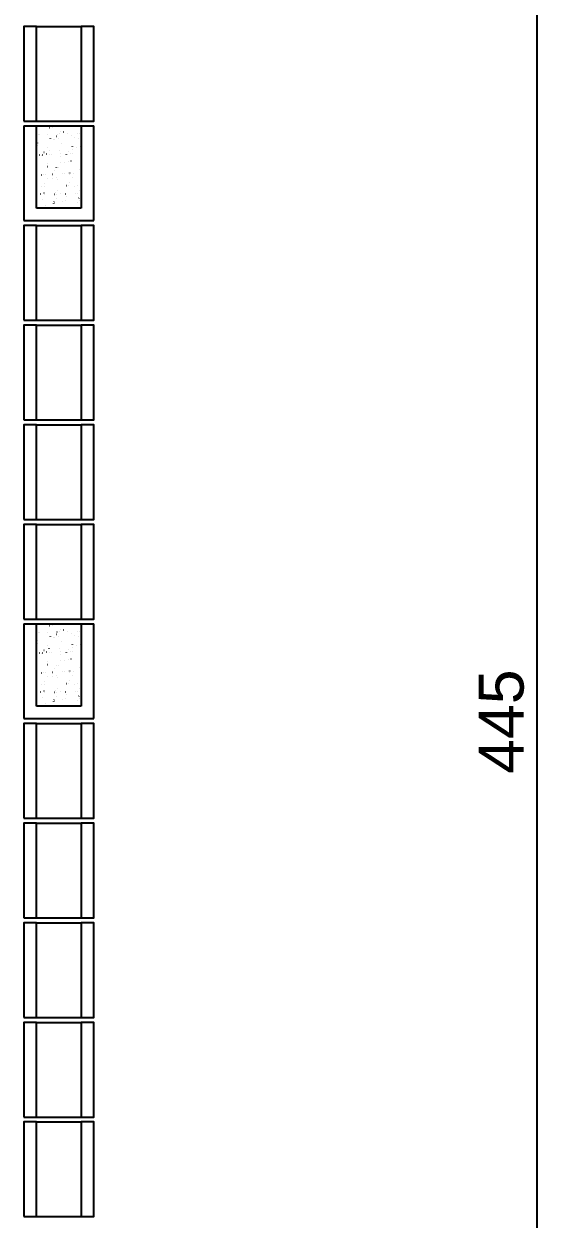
# Model space of a CAD drawing. Extents: x 0 to 119, y 0 to 84.
# Drawn here: x 60.672 to 62.731, y 37.101 to 41.901 of the extents above; entities that cross this region are included whole.
import ezdxf

# ---------------------------------------------------------------- set-up
doc = ezdxf.new("R2010")
doc.units = 0
doc.header["$MEASUREMENT"] = 0
for name, color, linetype in [('10', 252, 'CONTINUOUS'), ('29', 9, 'CONTINUOUS'), ('32', 250, 'CONTINUOUS')]:
    doc.layers.add(name, color=color, linetype=linetype)
doc.styles.add('TQS_ARIAL', font='arial.ttf')

msp = doc.modelspace()

# ---------------------------------------------------------------- linework, layer by layer
at = {"layer": '10', "color": 252, "linetype": 'Continuous'}
for p, q in [((60.722083, 41.891044), (60.902083, 41.891044)), ((60.672083, 41.491044), (60.672083, 41.111044)), ((60.672083, 41.491044), (60.952083, 41.491044)), ((60.722083, 41.511044), (60.902083, 41.511044)), ((60.722083, 41.491044), (60.902083, 41.491044)), ((60.722083, 41.161044), (60.722083, 41.491044)), ((60.902083, 41.491044), (60.902083, 41.161044)), ((60.952083, 41.111044), (60.952083, 41.491044)), ((60.902083, 41.161044), (60.722083, 41.161044)), ((60.672083, 41.111044), (60.952083, 41.111044)), ((60.722083, 41.091044), (60.902083, 41.091044)), ((60.722083, 40.711044), (60.902083, 40.711044)), ((60.722083, 40.691044), (60.902083, 40.691044)), ((60.722083, 40.311044), (60.902083, 40.311044)), ((60.722083, 40.311044), (60.902083, 40.311044)), ((60.722083, 40.291044), (60.902083, 40.291044)), ((60.722083, 39.911044), (60.902083, 39.911044)), ((60.722083, 39.891044), (60.902083, 39.891044)), ((60.722083, 39.511044), (60.902083, 39.511044)), ((60.722083, 39.511044), (60.902083, 39.511044)), ((60.672083, 39.491044), (60.902083, 39.491044)), ((60.672083, 39.491044), (60.672083, 39.111044)), ((60.722083, 39.491044), (60.952083, 39.491044)), ((60.722083, 39.161044), (60.722083, 39.491044)), ((60.902083, 39.491044), (60.902083, 39.161044)), ((60.952083, 39.111044), (60.952083, 39.491044)), ((60.902083, 39.161044), (60.722083, 39.161044)), ((60.672083, 39.111044), (60.952083, 39.111044)), ((60.722083, 39.091044), (60.902083, 39.091044)), ((60.722083, 38.711044), (60.902083, 38.711044)), ((60.722083, 38.691044), (60.902083, 38.691044)), ((60.722083, 38.311044), (60.902083, 38.311044)), ((60.722083, 38.291044), (60.902083, 38.291044)), ((60.722083, 37.911044), (60.902083, 37.911044)), ((60.722083, 37.891044), (60.902083, 37.891044)), ((60.722083, 37.511044), (60.902083, 37.511044)), ((60.722083, 37.511044), (60.902083, 37.511044)), ((60.722083, 37.491044), (60.902083, 37.491044)), ((60.722083, 37.111044), (60.902083, 37.111044)), ((60.722083, 37.111044), (60.902083, 37.111044))]:
    msp.add_line(p, q, dxfattribs=at)
for points in [[(60.672083, 41.511044), (60.722083, 41.511044), (60.722083, 41.891044), (60.672083, 41.891044), (60.672083, 41.511044)], [(60.902083, 41.511044), (60.952083, 41.511044), (60.952083, 41.891044), (60.902083, 41.891044), (60.902083, 41.511044)], [(60.672083, 40.711044), (60.722083, 40.711044), (60.722083, 41.091044), (60.672083, 41.091044), (60.672083, 40.711044)], [(60.902083, 40.711044), (60.952083, 40.711044), (60.952083, 41.091044), (60.902083, 41.091044), (60.902083, 40.711044)], [(60.672083, 40.311044), (60.722083, 40.311044), (60.722083, 40.691044), (60.672083, 40.691044), (60.672083, 40.311044)], [(60.902083, 40.311044), (60.952083, 40.311044), (60.952083, 40.691044), (60.902083, 40.691044), (60.902083, 40.311044)], [(60.672083, 39.911044), (60.722083, 39.911044), (60.722083, 40.291044), (60.672083, 40.291044), (60.672083, 39.911044)], [(60.902083, 39.911044), (60.952083, 39.911044), (60.952083, 40.291044), (60.902083, 40.291044), (60.902083, 39.911044)], [(60.672083, 39.511044), (60.722083, 39.511044), (60.722083, 39.891044), (60.672083, 39.891044), (60.672083, 39.511044)], [(60.902083, 39.511044), (60.952083, 39.511044), (60.952083, 39.891044), (60.902083, 39.891044), (60.902083, 39.511044)], [(60.672083, 38.711044), (60.722083, 38.711044), (60.722083, 39.091044), (60.672083, 39.091044), (60.672083, 38.711044)], [(60.902083, 38.711044), (60.952083, 38.711044), (60.952083, 39.091044), (60.902083, 39.091044), (60.902083, 38.711044)], [(60.672083, 38.311044), (60.722083, 38.311044), (60.722083, 38.691044), (60.672083, 38.691044), (60.672083, 38.311044)], [(60.902083, 38.311044), (60.952083, 38.311044), (60.952083, 38.691044), (60.902083, 38.691044), (60.902083, 38.311044)], [(60.672083, 37.911044), (60.722083, 37.911044), (60.722083, 38.291044), (60.672083, 38.291044), (60.672083, 37.911044)], [(60.902083, 37.911044), (60.952083, 37.911044), (60.952083, 38.291044), (60.902083, 38.291044), (60.902083, 37.911044)], [(60.672083, 37.511044), (60.722083, 37.511044), (60.722083, 37.891044), (60.672083, 37.891044), (60.672083, 37.511044)], [(60.902083, 37.511044), (60.952083, 37.511044), (60.952083, 37.891044), (60.902083, 37.891044), (60.902083, 37.511044)], [(60.672083, 37.111044), (60.722083, 37.111044), (60.722083, 37.491044), (60.672083, 37.491044), (60.672083, 37.111044)], [(60.902083, 37.111044), (60.952083, 37.111044), (60.952083, 37.491044), (60.902083, 37.491044), (60.902083, 37.111044)]]:
    msp.add_lwpolyline(points, dxfattribs=at)
at = {"layer": '29', "color": 9, "linetype": 'Continuous'}
for p, q in [((60.722083, 41.473278), (60.722083, 41.473278)), ((60.722083, 41.472777), (60.722083, 41.472777)), ((60.722083, 41.472777), (60.722083, 41.472777)), ((60.722457, 41.473361), (60.72275, 41.473426)), ((60.775177, 41.485049), (60.77547, 41.485114)), ((60.785156, 41.485199), (60.785195, 41.485496)), ((60.722083, 41.455236), (60.722353, 41.455247)), ((60.729546, 41.455561), (60.729846, 41.455575)), ((60.73415, 41.457933), (60.73419, 41.458231)), ((60.764912, 41.457106), (60.765212, 41.457119)), ((60.779204, 41.439989), (60.779243, 41.440286)), ((60.792549, 41.438108), (60.792732, 41.438346)), ((60.795545, 41.438002), (60.795838, 41.438067)), ((60.802137, 41.450603), (60.80232, 41.450841)), ((60.805374, 41.458872), (60.805674, 41.458885)), ((60.810189, 41.441248), (60.810482, 41.441313)), ((60.812867, 41.459199), (60.813166, 41.459212)), ((60.817113, 41.47012), (60.817295, 41.470358)), ((60.830209, 41.467255), (60.830248, 41.467552)), ((60.848233, 41.460743), (60.848533, 41.460757)), ((60.862909, 41.452936), (60.863202, 41.453001)), ((60.874851, 41.446188), (60.87489, 41.446485)), ((60.888695, 41.46251), (60.888994, 41.462523)), ((60.892417, 41.441756), (60.8926, 41.441994)), ((60.896187, 41.462837), (60.896487, 41.46285)), ((60.902005, 41.454251), (60.902083, 41.454352)), ((60.722083, 41.421716), (60.722083, 41.421716)), ((60.722083, 41.421716), (60.722083, 41.421716)), ((60.726716, 41.422743), (60.727009, 41.422808)), ((60.728198, 41.412723), (60.728238, 41.413021)), ((60.752553, 41.385984), (60.752736, 41.386222)), ((60.761728, 41.378943), (60.762021, 41.379008)), ((60.767529, 41.405501), (60.767712, 41.405739)), ((60.77284, 41.391656), (60.77288, 41.391953)), ((60.774213, 41.377095), (60.774513, 41.377108)), ((60.781706, 41.377422), (60.782006, 41.377435)), ((60.814448, 41.39063), (60.814741, 41.390695)), ((60.817072, 41.378966), (60.817372, 41.378979)), ((60.823846, 41.418922), (60.823885, 41.419219)), ((60.842834, 41.377137), (60.843016, 41.377375)), ((60.852422, 41.389632), (60.852604, 41.38987)), ((60.857534, 41.380733), (60.857834, 41.380746)), ((60.865027, 41.38106), (60.865326, 41.381073)), ((60.867397, 41.409149), (60.86758, 41.409387)), ((60.868194, 41.395624), (60.868233, 41.395921)), ((60.883277, 41.405889), (60.88357, 41.405954)), ((60.897921, 41.409136), (60.898214, 41.409201)), ((60.900393, 41.382604), (60.900693, 41.382617)), ((60.722083, 41.374819), (60.722083, 41.374819)), ((60.722083, 41.374819), (60.722083, 41.374819)), ((60.722083, 41.370154), (60.722083, 41.370154)), ((60.722083, 41.370154), (60.722083, 41.370154)), ((60.722083, 41.370154), (60.722083, 41.370154)), ((60.722083, 41.36627), (60.722083, 41.36627)), ((60.722083, 41.36627), (60.722083, 41.36627)), ((60.722083, 41.36627), (60.722083, 41.36627)), ((60.722083, 41.346274), (60.722083, 41.346274)), ((60.722083, 41.346274), (60.722083, 41.346274)), ((60.733752, 41.375329), (60.734052, 41.375342)), ((60.742965, 41.373489), (60.743148, 41.373727)), ((60.747083, 41.375696), (60.747376, 41.375761)), ((60.765987, 41.328325), (60.76628, 41.328389)), ((60.766184, 41.341092), (60.766223, 41.34139)), ((60.817189, 41.368358), (60.817228, 41.368656)), ((60.817813, 41.34453), (60.817996, 41.344768)), ((60.834815, 41.343584), (60.835108, 41.343648)), ((60.84946, 41.34683), (60.849753, 41.346895)), ((60.862242, 41.350414), (60.862281, 41.350711)), ((60.722083, 41.318591), (60.722083, 41.318591)), ((60.722083, 41.318591), (60.722083, 41.318591)), ((60.722083, 41.294402), (60.722083, 41.294402)), ((60.722083, 41.294402), (60.722083, 41.294402)), ((60.722083, 41.294402), (60.722083, 41.294402)), ((60.743053, 41.295318), (60.743352, 41.295331)), ((60.750546, 41.295645), (60.750845, 41.295658)), ((60.760232, 41.295882), (60.760271, 41.29618)), ((60.76823, 41.279912), (60.768413, 41.28015)), ((60.785912, 41.297189), (60.786212, 41.297202)), ((60.786354, 41.281278), (60.786647, 41.281343)), ((60.79325, 41.312518), (60.793433, 41.312756)), ((60.800999, 41.284524), (60.801292, 41.284589)), ((60.802838, 41.325014), (60.803021, 41.325252)), ((60.811237, 41.323148), (60.811276, 41.323446)), ((60.826373, 41.298956), (60.826673, 41.298969)), ((60.833866, 41.299283), (60.834166, 41.299296)), ((60.853719, 41.296212), (60.854012, 41.296277)), ((60.855879, 41.302081), (60.855918, 41.302378)), ((60.868098, 41.28356), (60.868281, 41.283798)), ((60.869232, 41.300827), (60.869532, 41.30084)), ((60.893118, 41.316166), (60.893301, 41.316404)), ((60.722083, 41.267029), (60.722083, 41.267029)), ((60.722083, 41.267029), (60.722083, 41.267029)), ((60.722083, 41.267029), (60.722083, 41.267029)), ((60.743666, 41.2479), (60.743849, 41.248138)), ((60.753254, 41.260395), (60.753437, 41.260633)), ((60.753868, 41.24755), (60.753908, 41.247847)), ((60.804874, 41.274815), (60.804913, 41.275113)), ((60.805257, 41.233906), (60.80555, 41.233971)), ((60.843535, 41.251548), (60.843717, 41.251786)), ((60.849222, 41.251517), (60.849261, 41.251815)), ((60.853122, 41.264043), (60.853305, 41.264281)), ((60.874086, 41.249165), (60.874379, 41.24923)), ((60.888731, 41.252412), (60.889024, 41.252477)), ((60.894275, 41.233573), (60.894315, 41.233871)), ((60.900227, 41.278783), (60.900267, 41.27908)), ((60.722083, 41.219771), (60.722083, 41.219771)), ((60.722083, 41.219771), (60.722083, 41.219771)), ((60.722083, 41.215467), (60.722083, 41.215467)), ((60.722083, 41.215467), (60.722083, 41.215467)), ((60.722083, 41.215467), (60.722083, 41.215467)), ((60.722083, 41.213986), (60.722083, 41.213986)), ((60.722083, 41.213986), (60.722083, 41.213986)), ((60.737893, 41.218972), (60.738186, 41.219037)), ((60.747212, 41.196986), (60.747251, 41.197283)), ((60.752537, 41.222218), (60.75283, 41.222283)), ((60.754751, 41.215412), (60.755051, 41.215425)), ((60.793951, 41.186929), (60.794134, 41.187167)), ((60.795213, 41.217179), (60.795512, 41.217192)), ((60.798217, 41.224252), (60.798256, 41.224549)), ((60.802706, 41.217506), (60.803005, 41.217519)), ((60.803539, 41.199424), (60.803722, 41.199662)), ((60.818514, 41.218941), (60.818697, 41.219179)), ((60.825625, 41.186859), (60.825918, 41.186924)), ((60.838072, 41.21905), (60.838372, 41.219063)), ((60.840269, 41.190106), (60.840562, 41.190171)), ((60.84327, 41.206307), (60.843309, 41.206605)), ((60.878533, 41.220817), (60.878833, 41.22083)), ((60.886026, 41.221144), (60.886326, 41.221157)), ((60.887912, 41.18524), (60.887951, 41.185538)), ((60.892989, 41.201794), (60.893282, 41.201859)), ((60.893819, 41.190577), (60.894002, 41.190815)), ((60.722083, 41.163905), (60.722083, 41.163905)), ((60.722083, 41.163905), (60.722083, 41.163905)), ((60.74248, 41.161044), (60.74248, 41.161044)), ((60.756796, 41.1716), (60.757089, 41.171665)), ((60.774088, 41.161044), (60.774088, 41.161044)), ((60.774088, 41.161044), (60.774088, 41.161044)), ((60.789895, 41.161044), (60.789895, 41.161044)), ((60.789895, 41.161044), (60.789895, 41.161044)), ((60.789895, 41.161044), (60.789895, 41.161044)), ((60.792265, 41.179042), (60.792304, 41.179339)), ((60.837311, 41.161044), (60.837311, 41.161044)), ((60.837311, 41.161044), (60.837311, 41.161044)), ((60.837311, 41.161044), (60.837311, 41.161044)), ((60.871157, 41.161044), (60.871157, 41.161044)), ((60.871157, 41.161044), (60.871157, 41.161044)), ((60.884727, 41.161044), (60.884727, 41.161044)), ((60.884727, 41.161044), (60.884727, 41.161044)), ((60.722083, 39.473278), (60.722083, 39.473278)), ((60.722083, 39.472777), (60.722083, 39.472777)), ((60.722083, 39.472777), (60.722083, 39.472777)), ((60.722457, 39.473361), (60.72275, 39.473426)), ((60.73415, 39.457933), (60.73419, 39.458231)), ((60.764912, 39.457106), (60.765212, 39.457119)), ((60.775177, 39.485049), (60.77547, 39.485114)), ((60.785156, 39.485199), (60.785195, 39.485496)), ((60.805374, 39.458872), (60.805674, 39.458885)), ((60.812867, 39.459199), (60.813166, 39.459212)), ((60.817113, 39.47012), (60.817295, 39.470358)), ((60.830209, 39.467255), (60.830248, 39.467552)), ((60.848233, 39.460743), (60.848533, 39.460757)), ((60.888695, 39.46251), (60.888994, 39.462523)), ((60.896187, 39.462837), (60.896487, 39.46285)), ((60.722083, 39.455236), (60.722353, 39.455247)), ((60.722083, 39.421716), (60.722083, 39.421716)), ((60.722083, 39.421716), (60.722083, 39.421716)), ((60.726716, 39.422743), (60.727009, 39.422808)), ((60.728198, 39.412723), (60.728238, 39.413021)), ((60.729546, 39.455561), (60.729846, 39.455575)), ((60.779204, 39.439989), (60.779243, 39.440286)), ((60.792549, 39.438108), (60.792732, 39.438346)), ((60.795545, 39.438002), (60.795838, 39.438067)), ((60.802137, 39.450603), (60.80232, 39.450841)), ((60.810189, 39.441248), (60.810482, 39.441313)), ((60.823846, 39.418922), (60.823885, 39.419219)), ((60.862909, 39.452936), (60.863202, 39.453001)), ((60.867397, 39.409149), (60.86758, 39.409387)), ((60.874851, 39.446188), (60.87489, 39.446485)), ((60.892417, 39.441756), (60.8926, 39.441994)), ((60.897921, 39.409136), (60.898214, 39.409201)), ((60.902005, 39.454251), (60.902083, 39.454352)), ((60.722083, 39.374819), (60.722083, 39.374819)), ((60.722083, 39.374819), (60.722083, 39.374819)), ((60.722083, 39.370154), (60.722083, 39.370154)), ((60.722083, 39.370154), (60.722083, 39.370154)), ((60.722083, 39.370154), (60.722083, 39.370154)), ((60.722083, 39.36627), (60.722083, 39.36627)), ((60.722083, 39.36627), (60.722083, 39.36627)), ((60.722083, 39.36627), (60.722083, 39.36627)), ((60.733752, 39.375329), (60.734052, 39.375342)), ((60.742965, 39.373489), (60.743148, 39.373727)), ((60.747083, 39.375696), (60.747376, 39.375761)), ((60.752553, 39.385984), (60.752736, 39.386222)), ((60.761728, 39.378943), (60.762021, 39.379008)), ((60.767529, 39.405501), (60.767712, 39.405739)), ((60.77284, 39.391656), (60.77288, 39.391953)), ((60.774213, 39.377095), (60.774513, 39.377108)), ((60.781706, 39.377422), (60.782006, 39.377435)), ((60.814448, 39.39063), (60.814741, 39.390695)), ((60.817072, 39.378966), (60.817372, 39.378979)), ((60.817189, 39.368358), (60.817228, 39.368656)), ((60.842834, 39.377137), (60.843016, 39.377375)), ((60.852422, 39.389632), (60.852604, 39.38987)), ((60.857534, 39.380733), (60.857834, 39.380746)), ((60.865027, 39.38106), (60.865326, 39.381073)), ((60.868194, 39.395624), (60.868233, 39.395921)), ((60.883277, 39.405889), (60.88357, 39.405954)), ((60.900393, 39.382604), (60.900693, 39.382617)), ((60.722083, 39.346274), (60.722083, 39.346274)), ((60.722083, 39.346274), (60.722083, 39.346274)), ((60.722083, 39.318591), (60.722083, 39.318591)), ((60.722083, 39.318591), (60.722083, 39.318591)), ((60.765987, 39.328325), (60.76628, 39.328389)), ((60.766184, 39.341092), (60.766223, 39.34139)), ((60.79325, 39.312518), (60.793433, 39.312756)), ((60.802838, 39.325014), (60.803021, 39.325252)), ((60.811237, 39.323148), (60.811276, 39.323446)), ((60.817813, 39.34453), (60.817996, 39.344768)), ((60.834815, 39.343584), (60.835108, 39.343648)), ((60.84946, 39.34683), (60.849753, 39.346895)), ((60.862242, 39.350414), (60.862281, 39.350711)), ((60.893118, 39.316166), (60.893301, 39.316404)), ((60.722083, 39.294402), (60.722083, 39.294402)), ((60.722083, 39.294402), (60.722083, 39.294402)), ((60.722083, 39.294402), (60.722083, 39.294402)), ((60.722083, 39.267029), (60.722083, 39.267029)), ((60.722083, 39.267029), (60.722083, 39.267029)), ((60.722083, 39.267029), (60.722083, 39.267029)), ((60.743053, 39.295318), (60.743352, 39.295331)), ((60.750546, 39.295645), (60.750845, 39.295658)), ((60.760232, 39.295882), (60.760271, 39.29618)), ((60.76823, 39.279912), (60.768413, 39.28015)), ((60.785912, 39.297189), (60.786212, 39.297202)), ((60.786354, 39.281278), (60.786647, 39.281343)), ((60.800999, 39.284524), (60.801292, 39.284589)), ((60.804874, 39.274815), (60.804913, 39.275113)), ((60.826373, 39.298956), (60.826673, 39.298969)), ((60.833866, 39.299283), (60.834166, 39.299296)), ((60.853122, 39.264043), (60.853305, 39.264281)), ((60.853719, 39.296212), (60.854012, 39.296277)), ((60.855879, 39.302081), (60.855918, 39.302378)), ((60.868098, 39.28356), (60.868281, 39.283798)), ((60.869232, 39.300827), (60.869532, 39.30084)), ((60.900227, 39.278783), (60.900267, 39.27908)), ((60.722083, 39.219771), (60.722083, 39.219771)), ((60.722083, 39.219771), (60.722083, 39.219771)), ((60.737893, 39.218972), (60.738186, 39.219037)), ((60.743666, 39.2479), (60.743849, 39.248138)), ((60.752537, 39.222218), (60.75283, 39.222283)), ((60.753254, 39.260395), (60.753437, 39.260633)), ((60.753868, 39.24755), (60.753908, 39.247847)), ((60.795213, 39.217179), (60.795512, 39.217192)), ((60.798217, 39.224252), (60.798256, 39.224549)), ((60.802706, 39.217506), (60.803005, 39.217519)), ((60.805257, 39.233906), (60.80555, 39.233971)), ((60.818514, 39.218941), (60.818697, 39.219179)), ((60.838072, 39.21905), (60.838372, 39.219063)), ((60.843535, 39.251548), (60.843717, 39.251786)), ((60.849222, 39.251517), (60.849261, 39.251815)), ((60.874086, 39.249165), (60.874379, 39.24923)), ((60.878533, 39.220817), (60.878833, 39.22083)), ((60.886026, 39.221144), (60.886326, 39.221157)), ((60.888731, 39.252412), (60.889024, 39.252477)), ((60.894275, 39.233573), (60.894315, 39.233871)), ((60.722083, 39.215467), (60.722083, 39.215467)), ((60.722083, 39.215467), (60.722083, 39.215467)), ((60.722083, 39.215467), (60.722083, 39.215467)), ((60.722083, 39.213986), (60.722083, 39.213986)), ((60.722083, 39.213986), (60.722083, 39.213986)), ((60.747212, 39.196986), (60.747251, 39.197283)), ((60.754751, 39.215412), (60.755051, 39.215425)), ((60.756796, 39.1716), (60.757089, 39.171665)), ((60.792265, 39.179042), (60.792304, 39.179339)), ((60.793951, 39.186929), (60.794134, 39.187167)), ((60.803539, 39.199424), (60.803722, 39.199662)), ((60.825625, 39.186859), (60.825918, 39.186924)), ((60.840269, 39.190106), (60.840562, 39.190171)), ((60.84327, 39.206307), (60.843309, 39.206605)), ((60.887912, 39.18524), (60.887951, 39.185538)), ((60.892989, 39.201794), (60.893282, 39.201859)), ((60.893819, 39.190577), (60.894002, 39.190815)), ((60.722083, 39.163905), (60.722083, 39.163905)), ((60.722083, 39.163905), (60.722083, 39.163905)), ((60.74248, 39.161044), (60.74248, 39.161044)), ((60.774088, 39.161044), (60.774088, 39.161044)), ((60.774088, 39.161044), (60.774088, 39.161044)), ((60.789895, 39.161044), (60.789895, 39.161044)), ((60.789895, 39.161044), (60.789895, 39.161044)), ((60.789895, 39.161044), (60.789895, 39.161044)), ((60.837311, 39.161044), (60.837311, 39.161044)), ((60.837311, 39.161044), (60.837311, 39.161044)), ((60.837311, 39.161044), (60.837311, 39.161044)), ((60.871157, 39.161044), (60.871157, 39.161044)), ((60.871157, 39.161044), (60.871157, 39.161044)), ((60.884727, 39.161044), (60.884727, 39.161044)), ((60.884727, 39.161044), (60.884727, 39.161044))]:
    msp.add_line(p, q, dxfattribs=at)
at = {"layer": '32', "color": 250, "linetype": 'Continuous'}
msp.add_line((62.731365, 34.691044), (62.731365, 43.591044), dxfattribs=at)

# ---------------------------------------------------------------- texts
at = {"layer": '32', "color": 250, "linetype": 'Continuous', "style": 'TQS_ARIAL'}
msp.add_text('445', height=0.18, rotation=90, dxfattribs=at).set_placement((62.677365, 38.889044))

doc.saveas('drawing.dxf')
